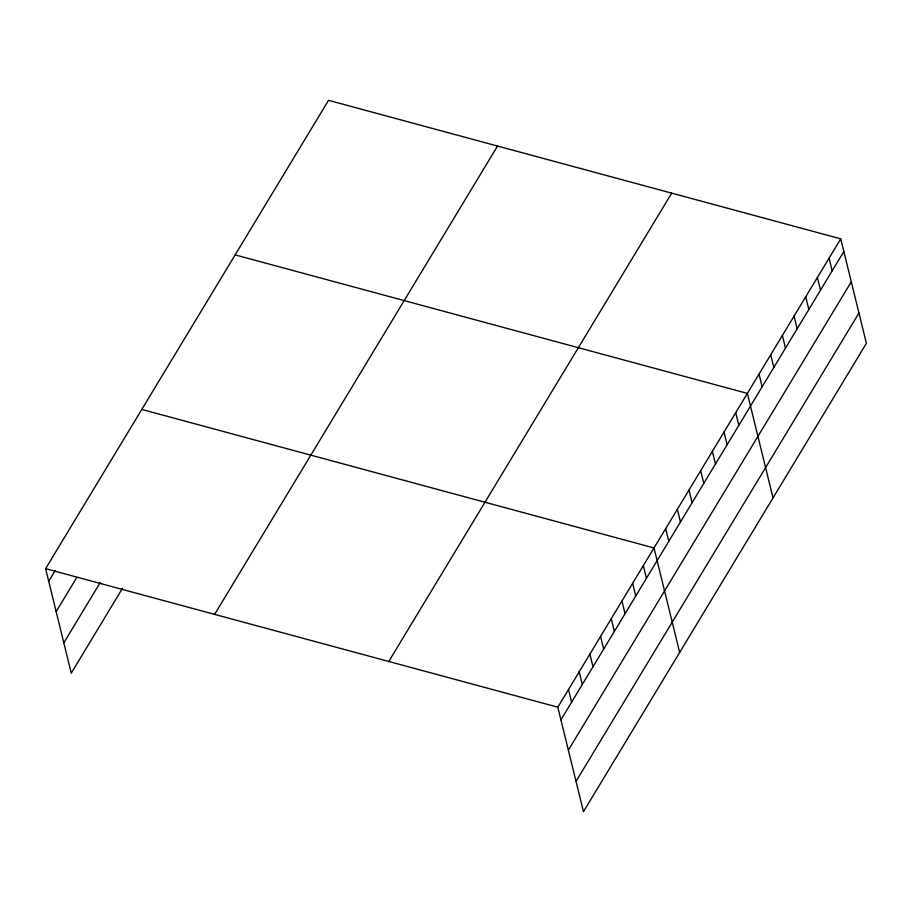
<?xml version="1.0" encoding="UTF-8"?>
<svg xmlns="http://www.w3.org/2000/svg" width="912" height="912" viewBox="0 0 912 912"><rect width="100%" height="100%" fill="white"/><g stroke="black" fill="none" stroke-linecap="round" stroke-linejoin="round"><path stroke-width="1.37" d="M122.561 588.217L71.261 673.147L45.6 568.666L328.525 100.331L840.739 238.853L866.4 343.334L583.475 811.669L557.813 707.188L840.739 238.853M48.712 581.332L55.119 570.718M56.156 611.633L76.813 577.421M63.817 642.846L100.16 582.688M214.628 614.38L497.553 146.045M388.786 661.474L671.711 193.139M560.926 719.853L843.851 251.518M568.37 750.154L851.295 281.819M576.031 781.367L858.956 313.033M235.159 254.881L747.373 393.403L773.034 497.884M141.793 409.431L654.007 547.952L679.668 652.433M45.6 568.666L557.813 707.188M829.065 258.176L832.177 270.841M817.391 277.499L820.504 290.164M805.729 296.81L808.841 309.476M794.056 316.133L797.168 328.799M782.382 335.445L785.494 348.11M770.72 354.768L773.821 367.433M759.046 374.091L762.158 386.756M735.699 412.726L738.811 425.391M724.037 432.037L727.138 444.703M712.363 451.36L715.475 464.026M700.69 470.683L703.802 483.349M689.016 489.995L692.128 502.66M677.354 509.318L680.466 521.983M665.68 528.629L668.792 541.306M643.325 565.645L646.437 578.311M632.632 583.338L635.744 596.003M621.95 601.031L625.051 613.696M611.257 618.724L614.369 631.389M600.563 636.416L603.676 649.082M589.882 654.109L592.994 666.775M579.188 671.802L582.301 684.467M568.507 689.495L571.619 702.16"/></g></svg>
